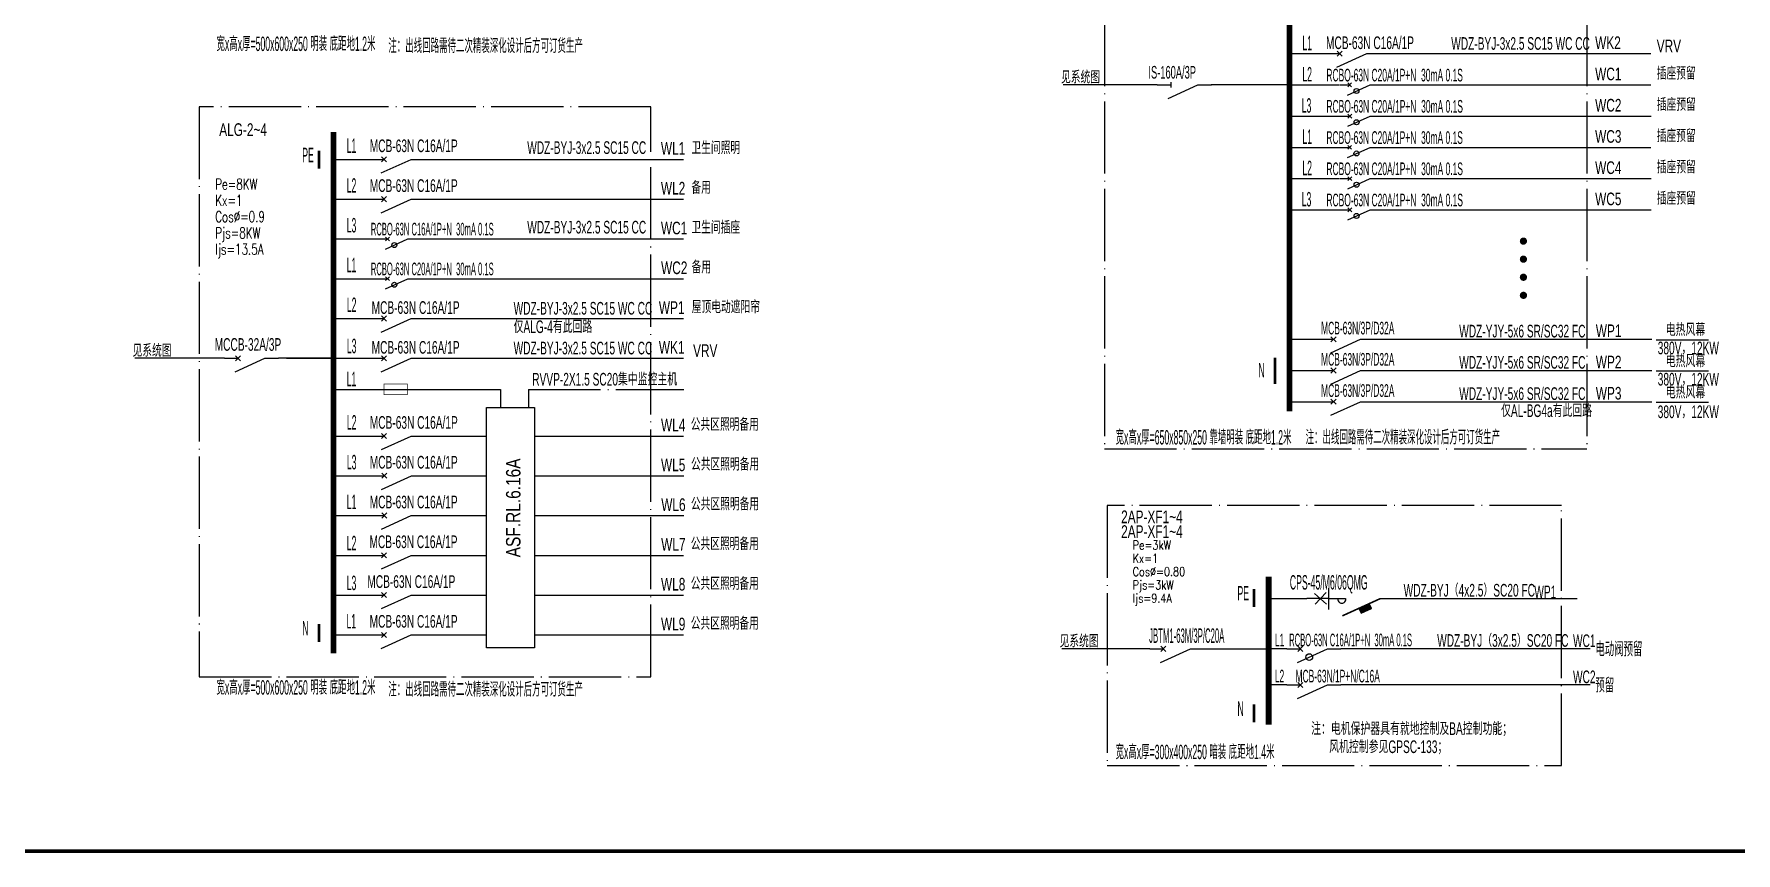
# Model space of a CAD drawing. Extents: x -292644 to 263613, y -713695 to 491457.
# Drawn here: x 129591 to 176694, y -261227 to -238571 of the extents above; entities that cross this region are included whole.
import ezdxf

# ---------------------------------------------------------------- set-up
doc = ezdxf.new("R2010")
doc.units = 0
doc.header["$LTSCALE"] = 1000
doc.header["$MEASUREMENT"] = 0
doc.linetypes.add('CONTINOUS', pattern=[0])
doc.linetypes.add('DOTE', pattern=[2.42, 2, -0.2, 0.02, -0.2])
doc.layers.get('0').update_dxf_attribs({"linetype": 'CONTINUOUS'})
for name, color, linetype in [('D-TEXT', 7, 'CONTINUOUS'), ('DQ', 7, 'CONTINOUS'), ('EL-TEXT', 3, 'CONTINUOUS'), ('ELEMENT', 3, 'CONTINUOUS'), ('SIG_TEXT', 7, 'CONTINUOUS'), ('TEL_TEXT', 3, 'CONTINUOUS'), ('TEL_TITLE', 7, 'CONTINUOUS'), ('TERM', 2, 'CONTINUOUS'), ('WIRE-照明', 1, 'CONTINUOUS')]:
    doc.layers.add(name, color=color, linetype=linetype)
doc.styles.add('_COMPLEX', font='ros.shx', dxfattribs={"width": 0.6, "bigfont": 'jd.shx'})
doc.styles.add('_HZTXT', font='ROS', dxfattribs={"width": 0.8, "bigfont": 'JD'})
doc.styles.add('_TEL_DIM', font='SIMPLEX', dxfattribs={"width": 0.8, "height": 3.5, "bigfont": 'HZTXT'})
doc.styles.add('B', font='ros.shx', dxfattribs={"width": 0.8, "bigfont": 'jd.shx'})
doc.styles.add('DIM_FONT', font='SIMPLEX', dxfattribs={"width": 0.7, "bigfont": 'GBCBIG'})
doc.styles.get("Standard").update_dxf_attribs({"font": 'gbenor.shx', "bigfont": 'gbcbig.shx'})

# ---------------------------------------------------------------- blocks, each defined once
blk = doc.blocks.new('M_M7')
for p, q in [((-0.25, -0.2), (0, -0.75)), ((-0.047, -0.297), (0.047, -0.203)), ((-0.047, -0.203), (0.047, -0.297))]:
    blk.add_line(p, q)
for points in [[(0, 0), (0, -0.25)], [(0, -0.75), (0, -1)]]:
    blk.add_lwpolyline(points)
at = {"width": 0.8, "flags": 9}
blk.add_attdef('S', (0.25, -0.5), '', height=0.2, dxfattribs=at)
blk = doc.blocks.new('M_M19DXM')
for p, q in [((-0.25, -0.2), (0, -0.75)), ((-0.047, -0.203), (0.047, -0.297)), ((-0.047, -0.297), (0.047, -0.203))]:
    blk.add_line(p, q)
for points in [[(0, 0), (0, -0.25)], [(0, -0.75), (0, -1)]]:
    blk.add_lwpolyline(points)
blk.add_circle((-0.151, -0.417), 0.0615)
at = {"style": 'DIM_FONT', "width": 0.8, "flags": 9}
blk.add_attdef('S', (0.25, -0.5), '', height=0.2, dxfattribs=at)
blk = doc.blocks.new('$element$00000525')
for points in [[(0, 0), (0, -0.25)], [(-0.25, -0.2), (0, -0.75), (0, -1)], [(-0.047, -0.203), (0.047, -0.297)], [(0.047, -0.203), (-0.047, -0.297)]]:
    blk.add_lwpolyline(points)
blk.add_circle((-0.151, -0.417), 0.0615)
at = {"flags": 9}
blk.add_attdef('S', (0, 0), '', height=0.00000667, dxfattribs=at)
blk = doc.blocks.new('$element$00000577')
at = {"const_width": 0.0233}
for points in [[(0, 0), (0, -0.25)], [(-0.25, -0.2), (0, -0.75), (0, -1)]]:
    blk.add_lwpolyline(points, dxfattribs=at)
blk.add_arc((-0.008, -0.192), 0.0589, 81.8699, 278.1301)
at = {"flags": 9}
blk.add_attdef('S', (0, 0), '', height=0.00000667, dxfattribs=at)
blk = doc.blocks.new('A$C06496FC3')
h = blk.add_hatch()
h.set_pattern_fill('ANSI31', color=256, scale=10, style=0)
h.set_pattern_definition([(45, (-201584.4355, -30791.5509), (-0.707106781, 0.707106781), [])])
h.paths.add_polyline_path([(-567, -212), (-614, -109), (-841, -212), (-794, -315)])
blk.add_lwpolyline([(-794, -315), (-567, -212), (-614, -109), (-841, -212)], close=True)
at = {"layer": 'DQ'}
for p, q in [((-1500, 0), (-1979, 0)), ((-1810, 115), (-1545, -119)), ((-1555, 133), (-1796, -124)), ((-1500, 225), (-1500, -234))]:
    blk.add_line(p, q, dxfattribs=at)
at = {"layer": 'ELEMENT', "xscale": 1500, "yscale": 1500, "zscale": 1500, "rotation": 90}
blk.add_blockref('$element$00000577', (-1500, 0), dxfattribs=at)
blk = doc.blocks.new('M_M8')
for p, q in [((-0.25, -0.2), (0, -0.75)), ((0.05, -0.25), (-0.05, -0.25))]:
    blk.add_line(p, q)
for points in [[(0, 0), (0, -0.25)], [(0, -0.75), (0, -1)]]:
    blk.add_lwpolyline(points)
at = {"style": 'DIM_FONT', "width": 0.8, "flags": 9}
blk.add_attdef('S', (0.25, -0.5), '', height=0.2, dxfattribs=at)
blk = doc.blocks.new('$TelecSys$00000011')
at = {"const_width": 0.5}
blk.add_lwpolyline([(-0.25, 0, 1), (0.25, 0, 1)], format="xyb", close=True, dxfattribs=at)

msp = doc.modelspace()

# ---------------------------------------------------------------- linework, layer by layer
at = {"linetype": 'DOTE'}
for p, q in [((159214, -233173), (159214, -250050)), ((172571, -233173), (172571, -250050)), ((159214, -250050), (172571, -250050)), ((171870, -251617), (159291, -251617)), ((159291, -251617), (159291, -258811)), ((171870, -258811), (171870, -251617)), ((159291, -258811), (171870, -258811))]:
    msp.add_line(p, q, dxfattribs=at)
at = {"color": 0, "linetype": 'DOTE'}
for p, q in [((146661, -240582), (134161, -240582)), ((134161, -240582), (134161, -256353)), ((146661, -256353), (146661, -240582)), ((143272, -248401, 0), (147575, -248401, 0)), ((143272, -248401, 0), (143272, -248907)), ((134161, -256353), (146661, -256353))]:
    msp.add_line(p, q, dxfattribs=at)
at = {"color": 1, "linetype": 'Continuous', "const_width": 72.9}
for points in [[(137475, -241801), (137475, -242298)], [(137475, -254890), (137475, -255387)]]:
    msp.add_lwpolyline(points, dxfattribs=at)
at = {"linetype": 'Continuous', "const_width": 72.9}
for points in [[(163937, -247522), (163937, -248249)], [(163358, -253924), (163358, -254421)], [(163358, -257119), (163358, -257615)]]:
    msp.add_lwpolyline(points, dxfattribs=at)
at = {"layer": 'DQ'}
msp.add_lwpolyline([(143446, -255552), (142118, -255552), (142118, -248907), (143446, -248907)], close=True, dxfattribs=at)
at = {"layer": 'ELEMENT', "const_width": 20}
msp.add_lwpolyline([(139275, -248551), (139275, -248251), (139925, -248251), (139925, -248551), (139275, -248551)], dxfattribs=at)
at = {"layer": 'SIG_TEXT'}
for p, q in [((174484, -247029, 0), (175930, -247029, 0)), ((174484, -247893, 0), (175930, -247893, 0)), ((174484, -248757, 0), (175930, -248757, 0))]:
    msp.add_line(p, q, dxfattribs=at)
at = {"layer": 'TEL_TITLE', "const_width": 100}
msp.add_lwpolyline([(103979, -261177), (205579, -261177), (205579, -203777), (103979, -203777)], close=True, dxfattribs=at)
at = {"layer": 'WIRE-照明'}
for p, q in [((164320, -239113), (165724, -239113)), ((166659, -239113), (174342, -239113)), ((164301, -239977), (165705, -239977)), ((166659, -239977), (174342, -239977)), ((164320, -240841), (165724, -240841)), ((166662, -240841), (174345, -240841)), ((137872, -242038), (139276, -242038)), ((140214, -242038), (147564, -242038)), ((164320, -241706), (165724, -241706)), ((166659, -241706), (174342, -241706)), ((164301, -242570), (165705, -242570)), ((166662, -242570), (174345, -242570)), ((137872, -243138), (139276, -243138)), ((140214, -243138), (147564, -243138)), ((164320, -243434), (165724, -243434)), ((166662, -243434), (174345, -243434)), ((137872, -244239), (139276, -244239)), ((140214, -244239), (147564, -244239)), ((137872, -245339), (139276, -245339)), ((140214, -245339), (147564, -245339)), ((137877, -246440), (139281, -246440)), ((140219, -246440), (147569, -246440)), ((164339, -247016), (165470, -247016)), ((166680, -247016), (174363, -247016)), ((136574, -247540), (137814, -247540)), ((137877, -247540), (139281, -247540)), ((140219, -247540), (147569, -247540)), ((164339, -247880), (165470, -247880)), ((166680, -247880), (174363, -247880)), ((137877, -248401), (142504, -248401, 0)), ((142504, -248401, 0), (142504, -248907)), ((164339, -248744), (165470, -248744)), ((166680, -248744), (174363, -248744)), ((137875, -249692), (139279, -249692)), ((140216, -249692), (142120, -249692)), ((143446, -249692), (147566, -249692)), ((137882, -250792), (139286, -250792)), ((140223, -250792), (142121, -250793)), ((143446, -250792), (147573, -250792)), ((137879, -251892), (139283, -251892)), ((140221, -251892), (142119, -251893)), ((143443, -251892), (147571, -251892)), ((137875, -252993), (139279, -252993)), ((140216, -252993), (142119, -252993)), ((143446, -252993), (147566, -252993)), ((137875, -254093), (139279, -254093)), ((140216, -254093), (142118, -254093)), ((143446, -254093), (147566, -254093)), ((163760, -254191), (164814, -254191)), ((167324, -254191), (172301, -254191)), ((137872, -255194), (139276, -255194)), ((140214, -255194), (142118, -255194)), ((143446, -255194), (147566, -255194)), ((161666, -255580), (163760, -255580)), ((164260, -255580, 0), (163760, -255580)), ((172660, -255580), (165760, -255580)), ((164260, -256580, 0), (163760, -256580)), ((172660, -256580), (165760, -256580))]:
    msp.add_line(p, q, dxfattribs=at)
at = {"layer": 'WIRE-照明', "linetype": 'Continuous'}
for p, q in [((160674, -239977), (158076, -239977)), ((164282, -239977), (162174, -239977)), ((134858, -247540), (132378, -247540)), ((137814, -247540), (136358, -247540)), ((160470, -255580), (158035, -255580))]:
    msp.add_line(p, q, dxfattribs=at)
at = {"layer": 'WIRE-照明', "const_width": 160}
for points in [[(164339, -233358), (164339, -249008)], [(137877, -241280), (137877, -255708)], [(163760, -253582), (163760, -257677)]]:
    msp.add_lwpolyline(points, dxfattribs=at)

# ---------------------------------------------------------------- block references
at = {"xscale": 1.268882175226586, "yscale": 1.268882175226586, "zscale": 1.268882175226586}
msp.add_blockref('A$C06496FC3', (167324, -254191), dxfattribs=at)
at = {"layer": 'DQ', "xscale": 1500, "yscale": 1500, "zscale": 1500, "rotation": 90}
for name, p in [('M_M7', (165349, -239113)), ('M_M8', (160678, -239977)), ('M_M7', (138901, -242038)), ('M_M7', (138901, -243138)), ('M_M7', (138901, -246440)), ('M_M7', (134858, -247540)), ('M_M7', (138901, -247540)), ('M_M7', (138904, -249692)), ('M_M7', (138911, -250792)), ('M_M7', (138908, -251892)), ('M_M7', (138904, -252993)), ('M_M7', (138904, -254093)), ('M_M7', (138901, -255194)), ('M_M7', (160470, -255580))]:
    msp.add_blockref(name, p, dxfattribs=at)
at = {"layer": 'ELEMENT'}
for name, p, xscale, yscale, zscale, rotation in [('M_M19DXM', (165722, -239977), 1124.999999999998, 1124.999999999998, 1124.999999999998, 89.99999999999999), ('M_M19DXM', (165724, -240841), 1125, 1125, 1125, 90), ('M_M19DXM', (165722, -241706), 1125, 1125, 1125, 90), ('M_M19DXM', (165724, -242570), 1125, 1125, 1125, 90), ('M_M19DXM', (165724, -243434), 1125, 1125, 1125, 90), ('M_M19DXM', (139094, -244239), 1125, 1125, 1125, 90), ('M_M19DXM', (139094, -245339), 1125, 1125, 1125, 90), ('M_M7', (165180, -247016), 1500, 1500, 1500, 90), ('M_M7', (165180, -247880), 1500, 1500, 1500, 90), ('M_M7', (165180, -248744), 1500, 1500, 1500, 90), ('M_M7', (164260, -256580, 0), 1500, 1500, 1500, 90)]:
    msp.add_blockref(name, p, dxfattribs=dict(at, xscale=xscale, yscale=yscale, zscale=zscale, rotation=rotation))
at = {"layer": 'TEL_TEXT', "ltscale": 2, "xscale": 1500, "yscale": 1500, "zscale": 1500, "rotation": 90}
msp.add_blockref('$element$00000525', (164260, -255580, 0), dxfattribs=at)
at = {"layer": 'TERM', "xscale": 200, "yscale": 200, "zscale": 200}
for p in [(170812, -244300), (170812, -244800), (170812, -245300), (170812, -245800)]:
    msp.add_blockref('$TelecSys$00000011', p, dxfattribs=at)

# ---------------------------------------------------------------- texts
at = {"layer": 'D-TEXT', "style": '_HZTXT'}
for s, width, p in [('宽x高x厚=500x600x250 明装 底距地1.2米', 0.45, (134640, -239041)), ('注：出线回路需待二次精装深化设计后方可订货生产', 0.45, (139397, -239097)), ('L1', 0.45, (164693, -239019)), ('L2', 0.45, (164693, -239883)), ('L3', 0.45, (164674, -240747)), ('L1', 0.45, (138243, -241860)), ('L1', 0.45, (164693, -241611)), ('L2', 0.45, (164693, -242476)), ('L2', 0.45, (138243, -242961)), ('L3', 0.45, (164674, -243340)), ('L3', 0.45, (138243, -244061)), ('L1', 0.45, (138243, -245162)), ('L2', 0.45, (138247, -246262)), ('L3', 0.45, (138247, -247401)), ('N', 0.45, (163475, -248068)), ('L1', 0.45, (138243, -248316)), ('L2', 0.45, (138249, -249514)), ('宽x高x厚=650x850x250 靠墙明装 底距地1.2米', 0.45, (159524, -249927)), ('注：出线回路需待二次精装深化设计后方可订货生产', 0.45, (164783, -249927)), ('L3', 0.45, (138247, -250614)), ('L1', 0.45, (138245, -251715)), ('L2', 0.45, (138245, -252854)), ('L3', 0.45, (138243, -253955)), ('PE', 0.45, (162896, -254240)), ('L1', 0.45, (138238, -255016)), ('JBTM1-63M/3P/C20A', 0.4, (160454, -255414, 0)), ('宽x高x厚=500x600x250 明装 底距地1.2米', 0.45, (134640, -256847)), ('注：出线回路需待二次精装深化设计后方可订货生产', 0.45, (139397, -256902)), ('N', 0.45, (162896, -257434)), ('宽x高x厚=300x400x250 暗装 底距地1.4米', 0.45, (159523, -258632))]:
    msp.add_text(s, height=400, dxfattribs=dict(at, width=width)).set_placement(p)
at = {"layer": 'D-TEXT', "color": 1, "style": '_HZTXT', "width": 0.45}
for s, p in [('PE', (137013, -242116)), ('CPS-45/M6/06QMG', (164347, -253940)), ('N', (137013, -255206))]:
    msp.add_text(s, height=400, dxfattribs=at).set_placement(p)
at = {"layer": 'D-TEXT', "style": '_HZTXT', "width": 0.8}
msp.add_text('ASF.RL.6.16A', height=400, rotation=90, dxfattribs=at).set_placement((143054, -253048))
at = {"layer": 'EL-TEXT', "style": '_HZTXT', "width": 0.5}
for s, p in [('电动阀预留', (172803, -255788, -124)), ('预留', (172803, -256788, -124))]:
    msp.add_text(s, height=400, dxfattribs=at).set_placement(p)
at = {"layer": 'SIG_TEXT', "style": '_TEL_DIM'}
for s, height, width, p in [('Pe=8KW', 300, 0.7, (134604, -242873)), ('Kx=1', 300, 0.7, (134604, -243323)), ('Cos%%C=0.9', 300, 0.7, (134604, -243773)), ('Pjs=8KW', 300, 0.7, (134604, -244223)), ('Ijs=13.5A', 300, 0.7, (134604, -244673)), ('Pe=3kW', 245, 0.8, (159998, -252832)), ('Cos%%C=0.80', 245, 0.8, (159998, -253567)), ('Kx=1', 245, 0.8, (159998, -253199)), ('Pjs=3kW', 245, 0.8, (159998, -253934)), ('Ijs=9.4A', 245, 0.8, (159998, -254302))]:
    msp.add_text(s, height=height, dxfattribs=dict(at, width=width)).set_placement(p)
at = {"layer": 'TEL_TEXT', "ltscale": 2, "style": '_COMPLEX'}
for s, width, p in [('MCB-63N C16A/1P', 0.6, (165348, -238987)), ('WDZ-BYJ-3x2.5 SC15 WC CC', 0.6, (168813, -239007)), ('WK2', 0.7, (172796, -238987)), ('VRV', 0.7, (174501, -239076)), ('RCBO-63N C20A/1P+N  30mA 0.1S', 0.5, (165358, -239882)), ('WC1', 0.7, (172796, -239851)), ('插座预留', 0.7, (174501, -239833)), ('RCBO-63N C20A/1P+N  30mA 0.1S', 0.5, (165360, -240746)), ('插座预留', 0.7, (174503, -240697)), ('ALG-2~4', 0.7, (134717, -241390)), ('MCB-63N C16A/1P', 0.6, (138883, -241838)), ('WDZ-BYJ-3x2.5 SC15 CC', 0.6, (143241, -241888)), ('WL1', 0.7, (146941, -241911)), ('卫生间照明', 0.7, (147785, -241894)), ('RCBO-63N C20A/1P+N  30mA 0.1S', 0.5, (165358, -241610)), ('插座预留', 0.7, (174501, -241562)), ('RCBO-63N C20A/1P+N  30mA 0.1S', 0.5, (165360, -242474)), ('插座预留', 0.7, (174503, -242426)), ('MCB-63N C16A/1P', 0.6, (138883, -242939)), ('WL2', 0.7, (146941, -243012)), ('备用', 0.7, (147785, -242994)), ('RCBO-63N C20A/1P+N  30mA 0.1S', 0.5, (165360, -243338)), ('插座预留', 0.7, (174503, -243290)), ('RCBO-63N C16A/1P+N  30mA 0.1S', 0.45, (138913, -244143)), ('WDZ-BYJ-3x2.5 SC15 CC', 0.6, (143241, -244089)), ('WC1', 0.7, (146941, -244112)), ('卫生间插座', 0.7, (147785, -244095)), ('RCBO-63N C20A/1P+N  30mA 0.1S', 0.45, (138913, -245244)), ('WC2', 0.7, (146945, -245213)), ('备用', 0.7, (147790, -245195)), ('MCB-63N C16A/1P', 0.6, (138934, -246313)), ('WDZ-BYJ-3x2.5 SC15 WC CC', 0.6, (142864, -246333)), ('WP1', 0.7, (146884, -246313)), ('屋顶电动遮阳帘', 0.7, (147795, -246296)), ('仅ALG-4有此回路', 0.6, (142864, -246843)), ('MCB-63N/3P/D32A', 0.5, (165212, -246881)), ('WDZ-YJY-5x6 SR/SC32 FC', 0.6, (169034, -246965)), ('电热风幕', 0.6, (174752, -246926, -124)), ('MCCB-32A/3P', 0.6, (134591, -247334)), ('MCB-63N C16A/1P', 0.6, (138934, -247414)), ('WDZ-BYJ-3x2.5 SC15 WC CC', 0.6, (142864, -247434)), ('WK1', 0.7, (146884, -247414)), ('VRV', 0.7, (147831, -247503)), ('380V，12KW', 0.6, (174529, -247431, -124)), ('MCB-63N/3P/D32A', 0.5, (165212, -247745)), ('WDZ-YJY-5x6 SR/SC32 FC', 0.6, (169034, -247829)), ('电热风幕', 0.6, (174752, -247790, -124)), ('RVVP-2X1.5 SC20集中监控主机', 0.6, (143380, -248296, 0)), ('380V，12KW', 0.6, (174529, -248295, -124)), ('MCB-63N/3P/D32A', 0.5, (165212, -248609)), ('WDZ-YJY-5x6 SR/SC32 FC', 0.6, (169034, -248694)), ('电热风幕', 0.6, (174752, -248654, -124)), ('MCB-63N C16A/1P', 0.6, (138884, -249491)), ('公共区照明备用', 0.7, (147766, -249547)), ('仅AL-BG4a有此回路', 0.6, (170193, -249166)), ('380V，12KW', 0.6, (174529, -249197, -124)), ('WL4', 0.7, (146943, -249565)), ('MCB-63N C16A/1P', 0.6, (138883, -250592)), ('WL5', 0.7, (146943, -250665)), ('公共区照明备用', 0.7, (147773, -250648)), ('MCB-63N C16A/1P', 0.6, (138881, -251693)), ('WL6', 0.7, (146950, -251766)), ('公共区照明备用', 0.7, (147771, -251748)), ('2AP-XF1~4', 0.7, (159678, -252103)), ('MCB-63N C16A/1P', 0.6, (138876, -252793)), ('公共区照明备用', 0.7, (147766, -252849)), ('2AP-XF1~4', 0.7, (159678, -252511)), ('WL7', 0.7, (146948, -252866)), ('MCB-63N C16A/1P', 0.6, (138816, -253894)), ('WL8', 0.7, (146943, -253967)), ('公共区照明备用', 0.7, (147766, -253949)), ('WDZ-BYJ（4x2.5）SC20 FC', 0.6, (167496, -254134)), ('WP1', 0.6, (171113, -254181)), ('MCB-63N C16A/1P', 0.6, (138879, -254994)), ('WL9', 0.7, (146943, -255067)), ('公共区照明备用', 0.7, (147766, -255050)), ('L1', 0.5, (163932, -255509, 0)), ('RCBO-63N C16A/1P+N  30mA 0.1S', 0.45, (164329, -255509, 0)), ('WDZ-BYJ（3x2.5）SC20 FC', 0.6, (168424, -255523)), ('WC1', 0.6, (172184, -255530)), ('L2', 0.5, (163932, -256509, 0)), ('MCB-63N/1P+N/C16A', 0.5, (164504, -256509, 0)), ('注：电机保护器具有就地控制及BA控制功能；', 0.6, (164936, -257963, 0)), ('风机控制参见GPSC-133；', 0.6, (165436, -258463, 0))]:
    msp.add_text(s, height=350, dxfattribs=dict(at, width=width)).set_placement(p)
at = {"layer": 'TEL_TEXT', "linetype": 'Continuous', "style": 'B', "oblique": 0.7, "width": 0.7}
for p in [(158014, -239939), (132316, -247501), (157973, -255541)]:
    msp.add_text('见系统图', height=350, dxfattribs=at).set_placement(p)
at = {"layer": 'TEL_TEXT', "linetype": 'Continuous', "style": 'B', "width": 0.55}
msp.add_text('IS-160A/3P', height=350, dxfattribs=at).set_placement((160433, -239804))
at = {"layer": 'TEL_TEXT', "style": '_COMPLEX'}
for s, width, p in [('WC2', 0.7, (172796, -240715)), ('WC3', 0.7, (172796, -241579)), ('WC4', 0.7, (172796, -242443)), ('WC5', 0.7, (172796, -243307)), ('WP1', 0.7, (172815, -246956)), ('WP2', 0.7, (172815, -247820)), ('WP3', 0.7, (172815, -248684)), ('WC2', 0.6, (172184, -256530))]:
    msp.add_text(s, height=350, dxfattribs=dict(at, width=width)).set_placement(p)

doc.saveas('drawing.dxf')
